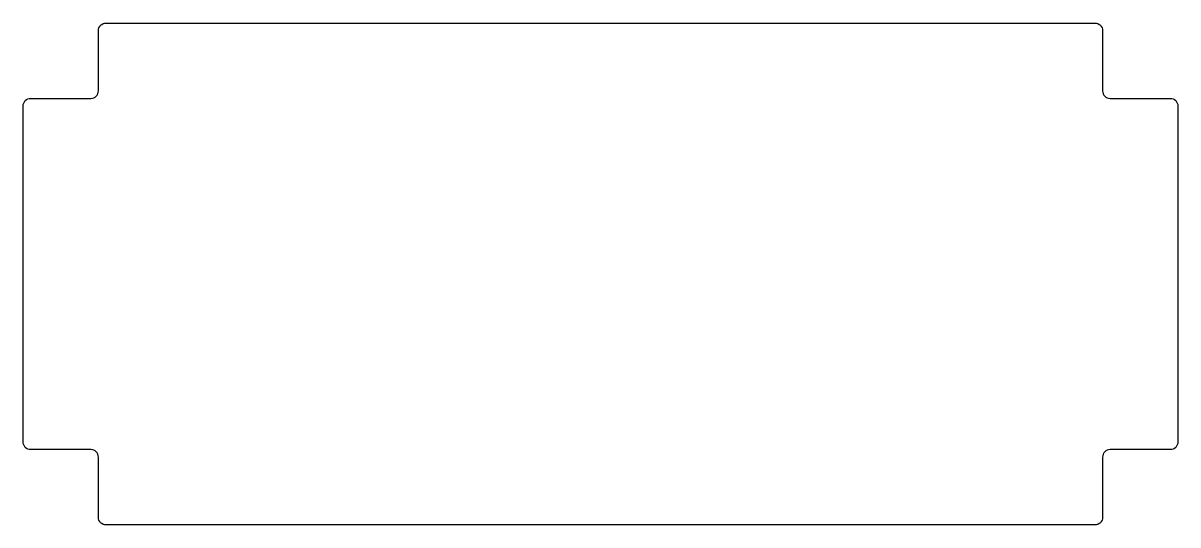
# Model space of a CAD drawing. Header units: millimetres. Extents: x -73 to -27, y 10 to 30.
import ezdxf

# ---------------------------------------------------------------- set-up
doc = ezdxf.new("R2010")
doc.units = ezdxf.units.MM
doc.layers.get('0').update_dxf_attribs({"linetype": 'CONTINUOUS'})

msp = doc.modelspace()

# ---------------------------------------------------------------- linework, layer by layer
msp.add_lwpolyline([(-30.3, 30, -0.414214), (-30, 29.7), (-30, 27.3, 0.414214), (-29.7, 27), (-27.3, 27, -0.414214), (-27, 26.7), (-27, 13.3, -0.414214), (-27.3, 13), (-29.7, 13, 0.414214), (-30, 12.7), (-30, 10.3, -0.414214), (-30.3, 10), (-69.7, 10, -0.414214), (-70, 10.3), (-70, 12.7, 0.414214), (-70.3, 13), (-72.7, 13, -0.414214), (-73, 13.3), (-73, 26.7, -0.414214), (-72.7, 27), (-70.3, 27, 0.414214), (-70, 27.3), (-70, 29.7, -0.414214), (-69.7, 30)], format="xyb", close=True)

doc.saveas('drawing.dxf')
